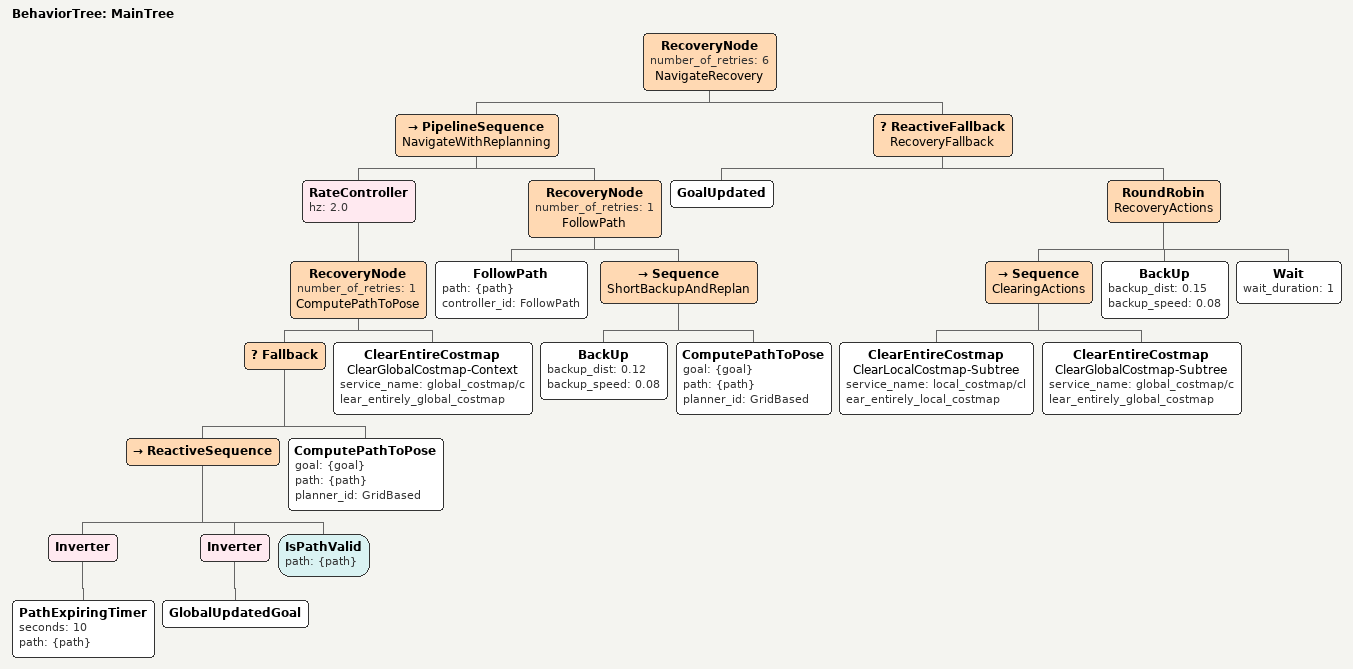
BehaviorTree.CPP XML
<root main_tree_to_execute="MainTree">
  <BehaviorTree ID="MainTree">
    <RecoveryNode number_of_retries="6" name="NavigateRecovery">
      <PipelineSequence name="NavigateWithReplanning">
        <RateController hz="2.0">
          <RecoveryNode number_of_retries="1" name="ComputePathToPose">
            <Fallback>
              <ReactiveSequence>
                <Inverter>
                  <PathExpiringTimer seconds="10" path="{path}"/>
                </Inverter>
                <Inverter>
                  <GlobalUpdatedGoal/>
                </Inverter>
                <IsPathValid path="{path}"/>
              </ReactiveSequence>
              <ComputePathToPose goal="{goal}" path="{path}" planner_id="GridBased"/>
            </Fallback>
            <ClearEntireCostmap name="ClearGlobalCostmap-Context" service_name="global_costmap/clear_entirely_global_costmap"/>
          </RecoveryNode>
        </RateController>
        <RecoveryNode number_of_retries="1" name="FollowPath">
          <FollowPath path="{path}" controller_id="FollowPath"/>
          <Sequence name="ShortBackupAndReplan">
            <BackUp backup_dist="0.12" backup_speed="0.08"/>
            <ComputePathToPose goal="{goal}" path="{path}" planner_id="GridBased"/>
          </Sequence>
        </RecoveryNode>
      </PipelineSequence>
      <ReactiveFallback name="RecoveryFallback">
        <GoalUpdated/>
        <RoundRobin name="RecoveryActions">
          <Sequence name="ClearingActions">
            <ClearEntireCostmap name="ClearLocalCostmap-Subtree" service_name="local_costmap/clear_entirely_local_costmap"/>
            <ClearEntireCostmap name="ClearGlobalCostmap-Subtree" service_name="global_costmap/clear_entirely_global_costmap"/>
          </Sequence>
          <BackUp backup_dist="0.15" backup_speed="0.08"/>
          <Wait wait_duration="1"/>
        </RoundRobin>
      </ReactiveFallback>
    </RecoveryNode>
  </BehaviorTree>
</root>
